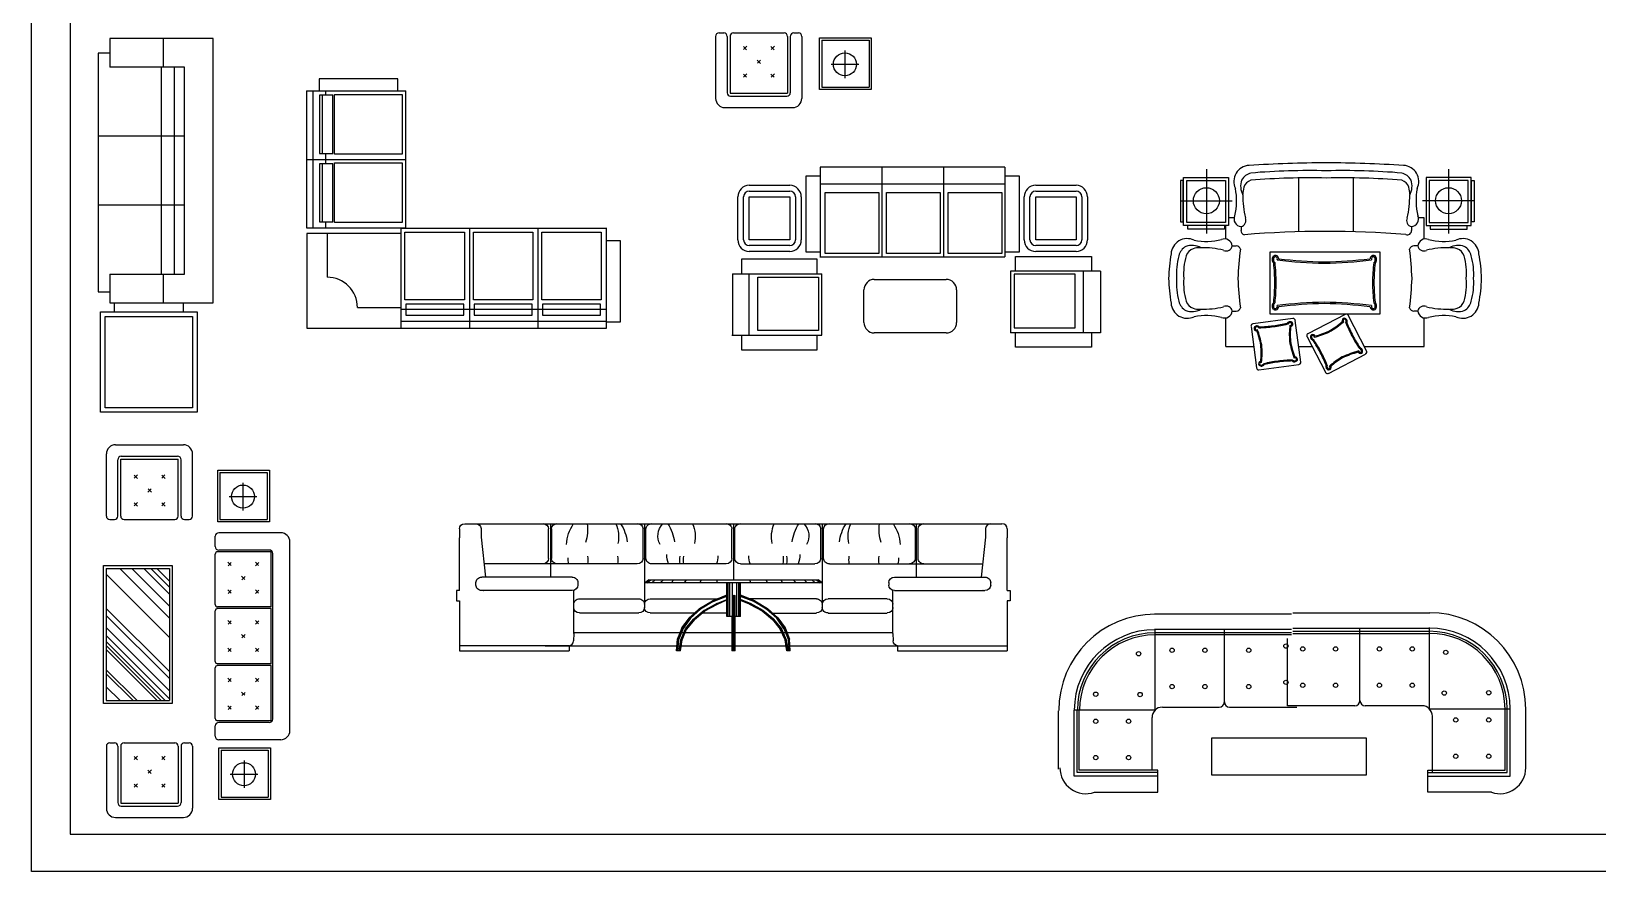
# Model space of a CAD drawing. Header units: inches. Extents: x 10.7 to 53.2, y 13 to 37.8.
# Drawn here: x 10.67 to 24.31, y 13.03 to 20.34 of the extents above; entities that cross this region are included whole.
import ezdxf

# ---------------------------------------------------------------- set-up
doc = ezdxf.new("R2010")
doc.units = ezdxf.units.IN
doc.header["$MEASUREMENT"] = 0
for name, color, linetype in [('02', 2, 'Continuous'), ('1', 1, 'Continuous'), ('kadrbm', 4, 'Continuous')]:
    doc.layers.add(name, color=color, linetype=linetype)

# ---------------------------------------------------------------- blocks, each defined once
blk = doc.blocks.new('kadrbm')
at = {"layer": 'kadrbm', "color": 4}
blk.add_lwpolyline([(0, 0), (0, 24.797), (21, 24.797), (21, 0), (0, 0)], close=True, dxfattribs=at)
blk.add_lwpolyline([(20.663, 0.326), (20.663, 24.46), (0.337, 24.46), (0.337, 0.326), (20.663, 0.326)], dxfattribs=at)

msp = doc.modelspace()

# ---------------------------------------------------------------- linework, layer by layer
at = {"layer": '02'}
for p, q in [((16.659, 20.325), (16.699, 20.325)), ((16.784, 20.325), (17.224, 20.325)), ((17.309, 20.325), (17.349, 20.325)), ((12.256, 20.277), (11.356, 20.277)), ((11.356, 20.277), (11.356, 20.027)), ((11.824, 20.027), (11.824, 20.277)), ((12.256, 17.977), (12.256, 20.277)), ((16.629, 20.295), (16.629, 19.755)), ((16.729, 20.295), (16.729, 19.805)), ((16.754, 20.295), (16.754, 19.8)), ((16.87, 20.207), (16.898, 20.179)), ((16.872, 20.181), (16.9, 20.209)), ((17.11, 20.207), (17.138, 20.179)), ((17.112, 20.181), (17.14, 20.209)), ((17.254, 20.295), (17.254, 19.8)), ((17.279, 20.295), (17.279, 19.805)), ((17.379, 20.295), (17.379, 19.755)), ((17.554, 20.262), (17.554, 19.852)), ((17.554, 20.262), (17.964, 20.262)), ((17.964, 20.262), (17.964, 19.852)), ((11.256, 20.15), (11.256, 18.071)), ((11.356, 20.15), (11.256, 20.15)), ((16.99, 20.087), (17.018, 20.059)), ((16.992, 20.061), (17.02, 20.089)), ((17.634, 20.052), (17.874, 20.052)), ((17.754, 20.172), (17.754, 19.932)), ((12.006, 20.027), (11.356, 20.027)), ((11.806, 18.227), (11.806, 20.027)), ((11.919, 18.227), (11.919, 20.027)), ((12.006, 18.227), (12.006, 20.027)), ((13.178, 19.924), (13.178, 19.82)), ((13.863, 19.924), (13.178, 19.924)), ((13.863, 19.82), (13.863, 19.924)), ((16.87, 19.967), (16.898, 19.939)), ((16.872, 19.941), (16.9, 19.969)), ((17.11, 19.967), (17.138, 19.939)), ((17.112, 19.941), (17.14, 19.969)), ((13.068, 19.82), (13.933, 19.82)), ((13.068, 19.82), (13.068, 18.63)), ((13.126, 18.63), (13.126, 19.82)), ((13.181, 19.782), (13.181, 19.276)), ((13.298, 19.782), (13.181, 19.782)), ((13.208, 19.276), (13.208, 19.781)), ((13.232, 19.82), (13.232, 19.782)), ((13.298, 19.276), (13.298, 19.782)), ((13.313, 19.789), (13.901, 19.789)), ((13.313, 19.271), (13.313, 19.789)), ((13.901, 19.789), (13.901, 19.271)), ((13.933, 18.63), (13.933, 19.82)), ((16.754, 19.8), (17.254, 19.8)), ((16.759, 19.775), (17.249, 19.775)), ((17.554, 19.852), (17.964, 19.852)), ((16.709, 19.675), (17.299, 19.675)), ((12.006, 19.427), (11.256, 19.427)), ((13.068, 19.225), (13.933, 19.225)), ((13.181, 19.276), (13.298, 19.276)), ((13.232, 19.276), (13.232, 19.187)), ((13.901, 19.271), (13.313, 19.271)), ((13.181, 19.187), (13.181, 18.681)), ((13.298, 19.187), (13.181, 19.187)), ((13.208, 18.681), (13.208, 19.186)), ((13.298, 18.681), (13.298, 19.187)), ((13.313, 19.194), (13.901, 19.194)), ((13.313, 18.676), (13.313, 19.194)), ((13.901, 19.194), (13.901, 18.676)), ((17.54, 19.157), (17.54, 18.372)), ((19.147, 19.157), (17.54, 19.157)), ((18.076, 19.157), (18.076, 18.372)), ((18.612, 19.157), (18.612, 18.372)), ((19.147, 19.157), (19.147, 18.378)), ((20.9, 19.139), (20.9, 18.581)), ((23.007, 19.139), (23.007, 18.581)), ((16.922, 18.999), (17.274, 18.999)), ((17.413, 19.078), (17.413, 18.419)), ((17.54, 19.078), (17.413, 19.078)), ((17.54, 19.011), (19.147, 19.011)), ((19.274, 19.078), (19.147, 19.078)), ((19.274, 18.419), (19.274, 19.078)), ((19.415, 18.999), (19.766, 18.999)), ((20.675, 19.04), (20.675, 18.68)), ((20.697, 19.04), (20.675, 19.04)), ((20.697, 18.68), (20.697, 19.04)), ((20.702, 19.067), (21.093, 19.067)), ((20.702, 18.649), (20.702, 19.067)), ((20.729, 19.04), (21.066, 19.04)), ((20.729, 18.676), (20.729, 19.04)), ((21.066, 19.04), (21.066, 18.676)), ((21.093, 19.067), (21.093, 18.649)), ((21.702, 19.063), (21.702, 18.595)), ((22.178, 19.063), (22.178, 18.595)), ((12.006, 18.827), (11.256, 18.827)), ((16.822, 18.524), (16.822, 18.899)), ((16.872, 18.524), (16.872, 18.899)), ((16.922, 18.949), (17.274, 18.949)), ((16.922, 18.899), (17.274, 18.899)), ((16.922, 18.524), (16.922, 18.899)), ((17.274, 18.899), (17.274, 18.524)), ((17.324, 18.899), (17.324, 18.524)), ((17.374, 18.899), (17.374, 18.524)), ((17.581, 18.407), (17.581, 18.936)), ((17.581, 18.936), (18.048, 18.936)), ((18.048, 18.936), (18.048, 18.407)), ((18.117, 18.407), (18.117, 18.936)), ((18.117, 18.936), (18.584, 18.936)), ((18.584, 18.936), (18.584, 18.407)), ((18.653, 18.407), (18.653, 18.936)), ((18.653, 18.936), (19.119, 18.936)), ((19.119, 18.936), (19.119, 18.407)), ((19.315, 18.524), (19.315, 18.899)), ((19.365, 18.524), (19.365, 18.899)), ((19.415, 18.949), (19.766, 18.949)), ((19.415, 18.899), (19.766, 18.899)), ((19.415, 18.524), (19.415, 18.899)), ((19.766, 18.899), (19.766, 18.524)), ((19.816, 18.899), (19.816, 18.524)), ((19.866, 18.899), (19.866, 18.524)), ((20.679, 18.865), (21.125, 18.865)), ((23.227, 18.865), (22.782, 18.865)), ((13.181, 18.681), (13.298, 18.681)), ((13.232, 18.681), (13.232, 18.63)), ((20.675, 18.68), (20.697, 18.68)), ((21.142, 18.716), (21.093, 18.716)), ((22.796, 18.716), (22.746, 18.716)), ((22.796, 18.531), (22.796, 18.716)), ((13.068, 18.63), (13.933, 18.63)), ((13.072, 18.58), (13.072, 17.757)), ((13.893, 18.58), (13.072, 18.58)), ((13.248, 18.58), (13.248, 18.199)), ((13.901, 18.676), (13.313, 18.676)), ((13.893, 17.757), (13.893, 18.623)), ((15.679, 18.623), (13.893, 18.623)), ((13.924, 18.002), (13.924, 18.59)), ((13.924, 18.59), (14.443, 18.59)), ((14.443, 18.59), (14.443, 18.002)), ((14.489, 17.757), (14.489, 18.629)), ((14.52, 18.002), (14.52, 18.59)), ((14.52, 18.59), (15.038, 18.59)), ((15.038, 18.59), (15.038, 18.002)), ((15.084, 17.757), (15.084, 18.629)), ((15.115, 18.59), (15.633, 18.59)), ((15.115, 18.002), (15.115, 18.59)), ((15.633, 18.59), (15.633, 18.002)), ((15.679, 17.757), (15.679, 18.629)), ((21.093, 18.649), (20.702, 18.649)), ((21.066, 18.676), (20.729, 18.676)), ((20.738, 18.617), (20.738, 18.649)), ((21.057, 18.617), (20.738, 18.617)), ((21.057, 18.649), (21.057, 18.617)), ((21.07, 18.531), (21.07, 18.649)), ((21.202, 18.64), (21.202, 18.606)), ((22.686, 18.64), (22.686, 18.606)), ((15.802, 18.516), (15.679, 18.516)), ((15.802, 17.81), (15.802, 18.516)), ((17.274, 18.524), (16.922, 18.524)), ((17.274, 18.474), (16.922, 18.474)), ((17.274, 18.424), (16.922, 18.424)), ((17.413, 18.419), (17.54, 18.419)), ((18.048, 18.407), (17.581, 18.407)), ((18.584, 18.407), (18.117, 18.407)), ((19.119, 18.407), (18.653, 18.407)), ((19.147, 18.419), (19.274, 18.419)), ((19.766, 18.524), (19.415, 18.524)), ((19.766, 18.474), (19.415, 18.474)), ((19.766, 18.424), (19.415, 18.424)), ((21.125, 18.472), (21.16, 18.472)), ((22.414, 18.416), (21.452, 18.416)), ((21.452, 18.416), (21.452, 17.88)), ((22.414, 17.88), (22.414, 18.416)), ((22.741, 18.472), (22.706, 18.472)), ((16.854, 18.356), (16.854, 18.229)), ((17.513, 18.356), (16.854, 18.356)), ((17.513, 18.229), (17.513, 18.356)), ((17.54, 18.378), (19.147, 18.378)), ((19.24, 18.38), (19.899, 18.38)), ((19.24, 18.253), (19.24, 18.38)), ((19.899, 18.38), (19.899, 18.253)), ((11.356, 18.227), (12.006, 18.227)), ((11.356, 18.227), (11.356, 17.977)), ((11.824, 17.977), (11.824, 18.227)), ((16.775, 18.229), (17.553, 18.229)), ((16.775, 18.229), (16.775, 17.694)), ((16.921, 17.694), (16.921, 18.229)), ((16.995, 17.735), (16.995, 18.201)), ((16.995, 18.201), (17.525, 18.201)), ((17.525, 18.201), (17.525, 17.735)), ((17.553, 17.694), (17.553, 18.229)), ((18.01, 18.18), (18.636, 18.18)), ((19.978, 18.253), (19.194, 18.253)), ((19.199, 17.717), (19.199, 18.253)), ((19.758, 18.225), (19.228, 18.225)), ((19.228, 18.225), (19.228, 17.759)), ((19.758, 17.759), (19.758, 18.225)), ((19.832, 17.717), (19.832, 18.253)), ((19.978, 18.253), (19.978, 17.717)), ((11.256, 18.071), (11.356, 18.071)), ((14.443, 18.002), (13.924, 18.002)), ((15.038, 18.002), (14.52, 18.002)), ((15.633, 18.002), (15.115, 18.002)), ((17.92, 17.805), (17.92, 18.09)), ((18.726, 18.09), (18.726, 17.805)), ((11.275, 17.897), (12.116, 17.897)), ((11.275, 17.024), (11.275, 17.897)), ((11.356, 17.977), (12.256, 17.977)), ((11.396, 17.897), (11.396, 17.977)), ((11.996, 17.897), (11.996, 17.977)), ((12.116, 17.897), (12.116, 17.024)), ((13.512, 17.936), (13.893, 17.936)), ((15.679, 17.92), (13.893, 17.92)), ((13.932, 17.964), (13.932, 17.87)), ((14.437, 17.964), (13.932, 17.964)), ((13.932, 17.87), (14.437, 17.87)), ((14.437, 17.87), (14.437, 17.964)), ((14.527, 17.964), (14.527, 17.87)), ((15.033, 17.964), (14.527, 17.964)), ((14.527, 17.87), (15.033, 17.87)), ((15.033, 17.87), (15.033, 17.964)), ((15.122, 17.964), (15.122, 17.87)), ((15.628, 17.964), (15.122, 17.964)), ((15.122, 17.87), (15.628, 17.87)), ((15.628, 17.87), (15.628, 17.964)), ((21.125, 17.905), (21.16, 17.905)), ((21.452, 17.88), (22.414, 17.88)), ((22.107, 17.876), (21.784, 17.708)), ((22.295, 17.558), (22.133, 17.868)), ((22.741, 17.905), (22.706, 17.905)), ((11.315, 17.857), (12.076, 17.857)), ((11.315, 17.064), (11.315, 17.857)), ((12.076, 17.857), (12.076, 17.064)), ((13.072, 17.757), (15.679, 17.757)), ((15.679, 17.815), (13.893, 17.815)), ((15.679, 17.81), (15.802, 17.81)), ((17.525, 17.735), (16.995, 17.735)), ((19.228, 17.759), (19.758, 17.759)), ((21.07, 17.596), (21.07, 17.845)), ((21.289, 17.772), (21.336, 17.411)), ((21.652, 17.839), (21.306, 17.794)), ((21.721, 17.461), (21.674, 17.822)), ((22.796, 17.596), (22.796, 17.845)), ((16.769, 17.694), (17.553, 17.694)), ((16.854, 17.694), (16.854, 17.567)), ((17.513, 17.567), (17.513, 17.694)), ((18.636, 17.715), (18.01, 17.715)), ((19.978, 17.717), (19.194, 17.717)), ((19.24, 17.59), (19.24, 17.717)), ((19.899, 17.59), (19.24, 17.59)), ((19.899, 17.717), (19.899, 17.59)), ((21.07, 17.596), (21.312, 17.596)), ((21.704, 17.596), (21.82, 17.596)), ((21.776, 17.682), (21.937, 17.372)), ((22.275, 17.596), (22.796, 17.596)), ((16.854, 17.567), (17.513, 17.567)), ((21.964, 17.363), (22.286, 17.531)), ((21.358, 17.394), (21.704, 17.439)), ((12.076, 17.064), (11.315, 17.064)), ((12.116, 17.024), (11.275, 17.024)), ((11.326, 16.122), (11.326, 16.662)), ((11.406, 16.742), (11.996, 16.742)), ((11.456, 16.642), (11.946, 16.642)), ((12.076, 16.122), (12.076, 16.662)), ((11.426, 16.122), (11.426, 16.612)), ((11.451, 16.122), (11.451, 16.617)), ((11.451, 16.617), (11.951, 16.617)), ((11.951, 16.122), (11.951, 16.617)), ((11.976, 16.122), (11.976, 16.612)), ((12.315, 16.501), (12.315, 16.091)), ((12.315, 16.501), (12.725, 16.501)), ((12.725, 16.501), (12.725, 16.091)), ((11.567, 16.45), (11.596, 16.479)), ((11.569, 16.477), (11.597, 16.448)), ((11.808, 16.45), (11.836, 16.479)), ((11.809, 16.477), (11.838, 16.448)), ((12.515, 16.411), (12.515, 16.171)), ((11.567, 16.21), (11.596, 16.239)), ((11.569, 16.237), (11.597, 16.208)), ((11.687, 16.33), (11.716, 16.359)), ((11.689, 16.357), (11.718, 16.328)), ((11.808, 16.21), (11.836, 16.239)), ((11.809, 16.237), (11.838, 16.208)), ((12.395, 16.291), (12.635, 16.291)), ((11.356, 16.092), (11.396, 16.092)), ((11.481, 16.092), (11.921, 16.092)), ((12.006, 16.092), (12.046, 16.092)), ((12.315, 16.091), (12.725, 16.091)), ((12.844, 15.976), (12.304, 15.976)), ((14.399, 16.009, 0.023), (14.399, 15.932)), ((14.445, 16.055, 0.023), (19.121, 16.055, 0.023)), ((14.588, 16.014, 0.023), (14.588, 15.937)), ((15.175, 15.753, 0.023), (15.175, 16.009, 0.023)), ((15.191, 16.055, 0.023), (15.191, 15.591, 0.023)), ((15.2, 16.009, 0.023), (15.2, 15.753, 0.023)), ((15.997, 15.753, 0.023), (15.997, 16.009, 0.023)), ((16.01, 16.055, 0.023), (16.01, 15.378, 0.023)), ((16.022, 15.753, 0.023), (16.022, 16.009, 0.023)), ((16.77, 15.753, 0.023), (16.77, 16.009, 0.023)), ((16.783, 16.055, 0.023), (16.783, 15.566, 0.023)), ((16.796, 15.753, 0.023), (16.796, 16.009, 0.023)), ((17.544, 15.753, 0.023), (17.544, 16.009, 0.023)), ((17.556, 16.055, 0.023), (17.556, 15.378, 0.023)), ((17.569, 15.753, 0.023), (17.569, 16.009, 0.023)), ((18.365, 16.009, 0.023), (18.365, 15.753, 0.023)), ((18.375, 16.055, 0.023), (18.375, 15.591, 0.023)), ((18.391, 15.753, 0.023), (18.391, 16.009, 0.023)), ((18.978, 16.014, 0.023), (18.978, 15.937)), ((19.167, 16.009, 0.023), (19.167, 15.932)), ((12.274, 15.856), (12.274, 15.946)), ((12.744, 15.826), (12.304, 15.826)), ((12.924, 14.256), (12.924, 15.896)), ((14.399, 15.474), (14.399, 15.932)), ((14.588, 15.937), (14.625, 15.591)), ((18.978, 15.937), (18.941, 15.591)), ((19.167, 15.474), (19.167, 15.932)), ((12.274, 15.351), (12.274, 15.791)), ((12.759, 15.811), (12.294, 15.811)), ((12.411, 15.691), (12.383, 15.719)), ((12.385, 15.689), (12.413, 15.717)), ((12.651, 15.691), (12.623, 15.719)), ((12.625, 15.689), (12.653, 15.717)), ((12.759, 15.331), (12.759, 15.811)), ((12.774, 14.356), (12.774, 15.796)), ((15.947, 15.706, 0.023), (14.613, 15.706, 0.023)), ((16.72, 15.706, 0.023), (16.073, 15.706, 0.023)), ((16.846, 15.706, 0.023), (17.493, 15.706, 0.023)), ((17.619, 15.706, 0.023), (18.953, 15.706, 0.023)), ((11.325, 15.666), (11.875, 15.666)), ((11.325, 15.666), (11.325, 14.516)), ((11.875, 15.066), (11.325, 15.616)), ((11.875, 15.232), (11.442, 15.666)), ((11.875, 15.337), (11.547, 15.666)), ((11.875, 15.442), (11.652, 15.666)), ((11.875, 15.504), (11.713, 15.666)), ((11.875, 15.556), (11.766, 15.666)), ((11.875, 15.666), (11.875, 14.516)), ((12.531, 15.57), (12.503, 15.599)), ((12.505, 15.568), (12.533, 15.597)), ((14.543, 15.521, 0.023), (14.543, 15.544, 0.023)), ((15.38, 15.591, 0.023), (14.593, 15.591, 0.023)), ((15.43, 15.544, 0.023), (15.43, 15.521, 0.023)), ((16.047, 15.566), (16.016, 15.542)), ((17.555, 15.542), (16.016, 15.542)), ((16.03, 15.542), (16.064, 15.566)), ((16.047, 15.566), (17.521, 15.566)), ((16.103, 15.566), (16.075, 15.542)), ((16.174, 15.566), (16.146, 15.542)), ((16.241, 15.542), (16.264, 15.566)), ((16.357, 15.542), (16.376, 15.566)), ((16.503, 15.566), (16.492, 15.542)), ((16.641, 15.566), (16.635, 15.542)), ((16.725, 15.247), (16.725, 15.542)), ((16.728, 15.542), (16.728, 15.247)), ((16.734, 15.542), (16.734, 15.247)), ((16.75, 15.542), (16.75, 15.247)), ((16.773, 15.542), (16.776, 14.949)), ((16.81, 15.542), (16.81, 15.247)), ((16.829, 15.542), (16.829, 15.247)), ((16.838, 15.542), (16.838, 15.247)), ((16.843, 15.542), (16.843, 15.247)), ((16.936, 15.542), (16.928, 15.566)), ((17.066, 15.566), (17.08, 15.542)), ((17.195, 15.566), (17.212, 15.542)), ((17.33, 15.542), (17.305, 15.566)), ((17.426, 15.542), (17.398, 15.566)), ((17.465, 15.566), (17.496, 15.542)), ((17.507, 15.566), (17.538, 15.542)), ((17.555, 15.542), (17.521, 15.566)), ((18.135, 15.544, 0.023), (18.135, 15.521, 0.023)), ((18.186, 15.591, 0.023), (18.973, 15.591, 0.023)), ((19.023, 15.521, 0.023), (19.023, 15.544, 0.023)), ((12.411, 15.45), (12.383, 15.479)), ((12.385, 15.448), (12.413, 15.477)), ((12.651, 15.45), (12.623, 15.479)), ((12.625, 15.448), (12.653, 15.477)), ((14.399, 15.474), (14.374, 15.474)), ((14.374, 15.474), (14.374, 15.385)), ((15.38, 15.474, 0.023), (14.593, 15.474, 0.023)), ((15.284, 15.474), (14.611, 15.474)), ((14.638, 15.474), (14.638, 15.474)), ((15.394, 15.1, -0.147), (15.394, 15.474, 0.023)), ((16.601, 15.383), (16.722, 15.433)), ((16.601, 15.381), (16.722, 15.431)), ((16.722, 15.431), (16.601, 15.383)), ((16.604, 15.381), (16.722, 15.43)), ((16.725, 15.427), (16.604, 15.38)), ((16.607, 15.38), (16.725, 15.425)), ((16.607, 15.378), (16.725, 15.425)), ((16.722, 15.43), (16.722, 15.433)), ((16.722, 15.43), (16.725, 15.43)), ((16.779, 15.43), (16.776, 15.427)), ((16.779, 15.43), (16.781, 15.431)), ((16.781, 15.431), (16.79, 15.433)), ((16.781, 14.949), (16.781, 15.431)), ((16.787, 14.949), (16.787, 15.433)), ((16.793, 15.431), (16.79, 15.433)), ((16.793, 15.431), (16.795, 15.431)), ((16.795, 15.43), (16.795, 15.431)), ((16.798, 15.427), (16.795, 15.43)), ((16.798, 14.949), (16.798, 15.427)), ((16.97, 15.383), (16.846, 15.433)), ((16.967, 15.383), (16.846, 15.431)), ((16.967, 15.381), (16.846, 15.43)), ((16.846, 15.427), (16.909, 15.402)), ((16.846, 15.425), (16.964, 15.38)), ((16.961, 15.378), (16.846, 15.423)), ((18.172, 15.1, -0.147), (18.172, 15.474, 0.023)), ((18.186, 15.474, 0.023), (18.973, 15.474, 0.023)), ((18.282, 15.474), (18.955, 15.474)), ((18.928, 15.474), (18.928, 15.474)), ((19.167, 15.474), (19.192, 15.474)), ((19.192, 15.474), (19.192, 15.385)), ((11.875, 14.768), (11.325, 15.318)), ((12.274, 14.856), (12.274, 15.296)), ((12.759, 15.331), (12.294, 15.331)), ((12.759, 15.316), (12.294, 15.316)), ((12.759, 14.836), (12.759, 15.316)), ((14.374, 15.385), (14.399, 15.385)), ((14.399, 15.385), (14.399, 14.949)), ((15.444, 15.401, 0.023), (15.959, 15.401, 0.023)), ((15.959, 15.278, 0.023), (15.444, 15.278, 0.023)), ((16.009, 15.355, 0.023), (16.009, 15.325, 0.023)), ((16.06, 15.401, 0.023), (16.657, 15.401, 0.023)), ((16.447, 15.278, 0.023), (16.06, 15.278, 0.023)), ((16.402, 15.237), (16.492, 15.317)), ((16.402, 15.237), (16.489, 15.317)), ((16.494, 15.315), (16.402, 15.236)), ((16.497, 15.312), (16.407, 15.233)), ((16.494, 15.312), (16.407, 15.236)), ((16.497, 15.311), (16.41, 15.233)), ((16.435, 15.226), (16.528, 15.301)), ((16.531, 15.3), (16.438, 15.226)), ((16.528, 15.3), (16.438, 15.226)), ((16.534, 15.298), (16.441, 15.223)), ((16.531, 15.298), (16.441, 15.223)), ((16.534, 15.298), (16.444, 15.223)), ((16.444, 15.222), (16.534, 15.297)), ((16.489, 15.317), (16.601, 15.383)), ((16.492, 15.317), (16.601, 15.383)), ((16.601, 15.381), (16.492, 15.315)), ((16.492, 15.317), (16.492, 15.315)), ((16.492, 15.315), (16.494, 15.315)), ((16.604, 15.381), (16.494, 15.315)), ((16.604, 15.38), (16.494, 15.312)), ((16.494, 15.315), (16.494, 15.312)), ((16.494, 15.312), (16.497, 15.312)), ((16.607, 15.378), (16.497, 15.311)), ((16.733, 15.278, 0.023), (16.51, 15.278, 0.023)), ((16.528, 15.301), (16.638, 15.362)), ((16.641, 15.362), (16.528, 15.3)), ((16.528, 15.3), (16.531, 15.3)), ((16.641, 15.361), (16.531, 15.298)), ((16.531, 15.3), (16.531, 15.298)), ((16.531, 15.298), (16.534, 15.298)), ((16.534, 15.298), (16.644, 15.359)), ((16.534, 15.297), (16.644, 15.356)), ((16.534, 15.298), (16.534, 15.297)), ((16.601, 15.383), (16.601, 15.381)), ((16.601, 15.381), (16.604, 15.381)), ((16.607, 15.38), (16.607, 15.378)), ((16.638, 15.362), (16.725, 15.397)), ((16.638, 15.362), (16.641, 15.362)), ((16.641, 15.362), (16.725, 15.395)), ((16.641, 15.361), (16.725, 15.392)), ((16.641, 15.361), (16.722, 15.391)), ((16.641, 15.361), (16.641, 15.362)), ((16.644, 15.359), (16.641, 15.361)), ((16.644, 15.359), (16.722, 15.391)), ((16.644, 15.356), (16.722, 15.389)), ((16.644, 15.359), (16.722, 15.389)), ((16.644, 15.359), (16.644, 15.356)), ((16.722, 15.391), (16.725, 15.392)), ((16.722, 15.387), (16.722, 15.391)), ((16.781, 15.383), (16.776, 15.38)), ((16.776, 15.312), (16.779, 15.315)), ((16.779, 15.315), (16.781, 15.317)), ((16.793, 15.383), (16.781, 15.383)), ((16.793, 15.317), (16.781, 15.317)), ((16.798, 15.38), (16.793, 15.383)), ((16.793, 15.317), (16.795, 15.315)), ((16.795, 15.315), (16.798, 15.312)), ((16.931, 15.362), (16.846, 15.397)), ((16.846, 15.395), (16.931, 15.362)), ((16.846, 15.392), (16.928, 15.361)), ((16.846, 15.391), (16.928, 15.361)), ((16.846, 15.389), (16.928, 15.359)), ((16.846, 15.389), (16.925, 15.359)), ((16.925, 15.356), (16.846, 15.387)), ((17.506, 15.401, 0.023), (16.909, 15.401, 0.023)), ((16.925, 15.359), (17.035, 15.298)), ((16.925, 15.359), (16.928, 15.359)), ((16.925, 15.356), (16.925, 15.359)), ((16.925, 15.356), (17.035, 15.297)), ((16.928, 15.361), (16.931, 15.362)), ((16.928, 15.361), (17.037, 15.298)), ((16.928, 15.359), (16.928, 15.361)), ((17.037, 15.298), (16.928, 15.359)), ((17.043, 15.301), (16.931, 15.362)), ((16.931, 15.362), (17.04, 15.3)), ((16.961, 15.378), (16.967, 15.381)), ((17.071, 15.311), (16.961, 15.378)), ((16.964, 15.38), (17.074, 15.312)), ((16.967, 15.383), (17.08, 15.317)), ((16.967, 15.381), (16.967, 15.383)), ((16.97, 15.383), (16.967, 15.383)), ((16.967, 15.381), (17.077, 15.315)), ((16.97, 15.383), (17.08, 15.317)), ((17.035, 15.298), (17.037, 15.298)), ((17.035, 15.297), (17.035, 15.298)), ((17.035, 15.297), (17.125, 15.222)), ((17.043, 15.301), (17.037, 15.298)), ((17.037, 15.298), (17.13, 15.223)), ((17.037, 15.298), (17.127, 15.223)), ((17.133, 15.226), (17.04, 15.3)), ((17.04, 15.3), (17.13, 15.226)), ((17.043, 15.301), (17.133, 15.226)), ((17.071, 15.311), (17.074, 15.312)), ((17.161, 15.233), (17.071, 15.311)), ((17.074, 15.312), (17.077, 15.315)), ((17.164, 15.236), (17.074, 15.312)), ((17.074, 15.312), (17.161, 15.233)), ((17.077, 15.315), (17.08, 15.317)), ((17.077, 15.315), (17.167, 15.236)), ((17.077, 15.315), (17.164, 15.236)), ((17.08, 15.317), (17.167, 15.237)), ((17.08, 15.317), (17.17, 15.237)), ((17.123, 15.278, 0.023), (17.506, 15.278, 0.023)), ((17.557, 15.355, 0.023), (17.557, 15.325, 0.023)), ((18.122, 15.401, 0.023), (17.607, 15.401, 0.023)), ((17.607, 15.278, 0.023), (18.122, 15.278, 0.023)), ((19.167, 15.385), (19.167, 14.949)), ((19.192, 15.385), (19.167, 15.385)), ((11.875, 14.707), (11.325, 15.257)), ((11.875, 14.602), (11.325, 15.152)), ((12.411, 15.184), (12.383, 15.213)), ((12.385, 15.182), (12.413, 15.211)), ((12.651, 15.184), (12.623, 15.213)), ((12.625, 15.182), (12.653, 15.211)), ((16.334, 15.148), (16.298, 15.051)), ((16.298, 15.051), (16.337, 15.148)), ((16.34, 15.146), (16.3, 15.05)), ((16.337, 15.146), (16.3, 15.051)), ((16.343, 15.146), (16.303, 15.05)), ((16.34, 15.146), (16.303, 15.05)), ((16.343, 15.146), (16.306, 15.05)), ((16.345, 15.143), (16.309, 15.05)), ((16.326, 15.046), (16.368, 15.14)), ((16.328, 15.046), (16.371, 15.14)), ((16.373, 15.14), (16.331, 15.046)), ((16.334, 15.148), (16.402, 15.237)), ((16.373, 15.139), (16.334, 15.046)), ((16.334, 15.046), (16.376, 15.139)), ((16.402, 15.237), (16.337, 15.146)), ((16.337, 15.148), (16.402, 15.237)), ((16.337, 15.148), (16.337, 15.146)), ((16.343, 15.146), (16.337, 15.146)), ((16.337, 15.046), (16.376, 15.139)), ((16.404, 15.236), (16.34, 15.146)), ((16.402, 15.236), (16.34, 15.146)), ((16.407, 15.236), (16.343, 15.146)), ((16.407, 15.233), (16.343, 15.146)), ((16.343, 15.146), (16.345, 15.143)), ((16.41, 15.233), (16.345, 15.143)), ((16.368, 15.14), (16.435, 15.226)), ((16.373, 15.14), (16.368, 15.14)), ((16.371, 15.14), (16.438, 15.226)), ((16.441, 15.223), (16.373, 15.139)), ((16.441, 15.223), (16.373, 15.14)), ((16.373, 15.14), (16.373, 15.139)), ((16.373, 15.139), (16.376, 15.139)), ((16.444, 15.223), (16.376, 15.139)), ((16.376, 15.139), (16.444, 15.222)), ((16.402, 15.237), (16.402, 15.236)), ((16.407, 15.236), (16.402, 15.236)), ((16.407, 15.236), (16.407, 15.233)), ((16.407, 15.233), (16.41, 15.233)), ((16.435, 15.226), (16.438, 15.226)), ((16.438, 15.226), (16.441, 15.223)), ((16.441, 15.223), (16.444, 15.223)), ((16.444, 15.223), (16.444, 15.222)), ((16.776, 15.247), (16.725, 15.247)), ((16.77, 15.247), (16.77, 14.949)), ((16.77, 15.226), (16.773, 15.226)), ((16.773, 15.14), (16.77, 15.14)), ((16.773, 15.223), (16.776, 15.223)), ((16.773, 15.14), (16.776, 15.139)), ((16.798, 15.236), (16.776, 15.236)), ((16.781, 15.146), (16.776, 15.146)), ((16.779, 15.236), (16.781, 15.237)), ((16.781, 15.146), (16.784, 15.148)), ((16.798, 15.146), (16.784, 15.148)), ((16.793, 15.237), (16.795, 15.236)), ((16.846, 15.247), (16.798, 15.247)), ((17.125, 15.222), (17.127, 15.223)), ((17.125, 15.222), (17.192, 15.139)), ((17.127, 15.223), (17.13, 15.223)), ((17.127, 15.223), (17.195, 15.139)), ((17.13, 15.226), (17.133, 15.226)), ((17.13, 15.223), (17.13, 15.226)), ((17.13, 15.226), (17.198, 15.14)), ((17.198, 15.14), (17.13, 15.223)), ((17.133, 15.226), (17.203, 15.14)), ((17.133, 15.226), (17.201, 15.14)), ((17.161, 15.233), (17.164, 15.236)), ((17.161, 15.233), (17.226, 15.146)), ((17.223, 15.143), (17.161, 15.233)), ((17.164, 15.236), (17.229, 15.146)), ((17.167, 15.236), (17.167, 15.237)), ((17.17, 15.237), (17.167, 15.237)), ((17.167, 15.237), (17.232, 15.146)), ((17.232, 15.146), (17.167, 15.236)), ((17.17, 15.237), (17.234, 15.148)), ((17.192, 15.139), (17.195, 15.139)), ((17.234, 15.046), (17.192, 15.139)), ((17.195, 15.139), (17.198, 15.14)), ((17.237, 15.046), (17.195, 15.139)), ((17.195, 15.139), (17.234, 15.046)), ((17.203, 15.14), (17.198, 15.14)), ((17.198, 15.14), (17.24, 15.046)), ((17.198, 15.14), (17.237, 15.046)), ((17.203, 15.14), (17.243, 15.046)), ((17.223, 15.143), (17.226, 15.146)), ((17.223, 15.143), (17.26, 15.05)), ((17.232, 15.146), (17.226, 15.146)), ((17.268, 15.05), (17.229, 15.146)), ((17.229, 15.146), (17.265, 15.05)), ((17.232, 15.146), (17.234, 15.148)), ((17.232, 15.146), (17.268, 15.05)), ((17.271, 15.051), (17.232, 15.146)), ((17.234, 15.148), (17.271, 15.051)), ((11.875, 14.532), (11.325, 15.082)), ((11.839, 14.516), (11.325, 15.03)), ((12.531, 15.064), (12.503, 15.092)), ((12.505, 15.062), (12.533, 15.091)), ((15.394, 15.1, -0.147), (15.392, 15.035, -0.147)), ((18.173, 15.106, 0.023), (15.393, 15.106, 0.023)), ((16.289, 14.949), (16.298, 15.051)), ((16.295, 14.949), (16.303, 15.05)), ((16.309, 15.05), (16.298, 15.051)), ((16.298, 14.949), (16.306, 15.05)), ((16.3, 15.051), (16.3, 15.05)), ((16.3, 14.949), (16.309, 15.05)), ((16.312, 14.949), (16.326, 15.046)), ((16.314, 14.949), (16.328, 15.046)), ((16.331, 15.046), (16.317, 14.949)), ((16.334, 15.046), (16.32, 14.949)), ((16.337, 15.046), (16.326, 15.046)), ((16.776, 15.046), (16.77, 15.046)), ((16.798, 15.05), (16.776, 15.05)), ((16.779, 15.05), (16.781, 15.051)), ((16.793, 15.051), (16.795, 15.05)), ((17.248, 14.949), (17.234, 15.046)), ((17.243, 15.046), (17.234, 15.046)), ((17.251, 14.949), (17.237, 15.046)), ((17.24, 15.046), (17.254, 14.949)), ((17.243, 15.046), (17.26, 14.949)), ((17.243, 15.046), (17.257, 14.949)), ((17.26, 15.05), (17.268, 14.949)), ((17.268, 15.05), (17.26, 15.05)), ((17.262, 15.05), (17.271, 14.949)), ((17.265, 15.05), (17.274, 14.949)), ((17.271, 15.051), (17.268, 15.05)), ((17.277, 14.949), (17.268, 15.05)), ((17.279, 14.949), (17.271, 15.051)), ((18.172, 15.1, -0.147), (18.174, 15.035, -0.147)), ((11.804, 14.516), (11.325, 14.995)), ((11.769, 14.516), (11.325, 14.96)), ((12.411, 14.944), (12.383, 14.972)), ((12.385, 14.942), (12.413, 14.97)), ((12.651, 14.944), (12.623, 14.972)), ((12.625, 14.942), (12.653, 14.97)), ((15.355, 14.993, 0.018), (14.399, 14.993)), ((14.399, 14.949), (15.355, 14.949, -0.147)), ((15.146, 14.993, 0.023), (18.419, 14.993, 0.023)), ((15.355, 14.993, -0.147), (15.355, 14.949, -0.147)), ((16.323, 14.949), (16.289, 14.949)), ((16.798, 14.949), (16.77, 14.949)), ((17.279, 14.949), (17.248, 14.949)), ((18.211, 14.993, -0.147), (18.211, 14.949, -0.147)), ((18.211, 14.993, 0.018), (19.167, 14.993)), ((18.211, 14.949, -0.147), (19.167, 14.949)), ((11.594, 14.516), (11.325, 14.784)), ((11.559, 14.516), (11.325, 14.749)), ((12.274, 14.361), (12.274, 14.801)), ((12.759, 14.836), (12.294, 14.836)), ((12.759, 14.821), (12.294, 14.821)), ((12.759, 14.341), (12.759, 14.821)), ((11.445, 14.516), (11.325, 14.636)), ((12.411, 14.682), (12.383, 14.71)), ((12.385, 14.68), (12.413, 14.708)), ((12.531, 14.562), (12.503, 14.59)), ((12.505, 14.56), (12.533, 14.588)), ((12.651, 14.682), (12.623, 14.71)), ((12.625, 14.68), (12.653, 14.708)), ((11.325, 14.516), (11.875, 14.516)), ((12.411, 14.441), (12.383, 14.47)), ((12.385, 14.439), (12.413, 14.468)), ((12.651, 14.441), (12.623, 14.47)), ((12.625, 14.439), (12.653, 14.468)), ((12.759, 14.341), (12.294, 14.341)), ((12.744, 14.326), (12.304, 14.326)), ((12.274, 14.206), (12.274, 14.296)), ((11.326, 14.119), (11.326, 13.579)), ((11.356, 14.149), (11.396, 14.149)), ((11.426, 14.119), (11.426, 13.629)), ((11.451, 14.119), (11.451, 13.624)), ((11.481, 14.149), (11.921, 14.149)), ((11.951, 14.119), (11.951, 13.624)), ((11.976, 14.119), (11.976, 13.629)), ((12.006, 14.149), (12.046, 14.149)), ((12.076, 14.119), (12.076, 13.579)), ((12.844, 14.176), (12.304, 14.176)), ((12.324, 14.086), (12.324, 13.676)), ((12.324, 14.086), (12.734, 14.086)), ((12.734, 14.086), (12.734, 13.676)), ((11.567, 14.03), (11.596, 14.002)), ((11.569, 14.004), (11.597, 14.033)), ((11.687, 13.91), (11.716, 13.882)), ((11.689, 13.884), (11.718, 13.913)), ((11.808, 14.03), (11.836, 14.002)), ((11.809, 14.004), (11.838, 14.033)), ((12.524, 13.996), (12.524, 13.756)), ((11.567, 13.79), (11.596, 13.762)), ((11.569, 13.764), (11.597, 13.792)), ((11.808, 13.79), (11.836, 13.762)), ((11.809, 13.764), (11.838, 13.792)), ((12.404, 13.876), (12.644, 13.876)), ((12.324, 13.676), (12.734, 13.676)), ((11.406, 13.499), (11.996, 13.499)), ((11.451, 13.624), (11.951, 13.624)), ((11.456, 13.599), (11.946, 13.599))]:
    msp.add_line(p, q, dxfattribs=at)
for points in [[(17.534, 20.282), (17.984, 20.282), (17.984, 19.832), (17.534, 19.832)], [(23.205, 19.067), (22.813, 19.067), (22.813, 18.649), (23.205, 18.649)], [(23.178, 19.04), (22.84, 19.04), (22.84, 18.676), (23.178, 18.676)], [(23.209, 19.04), (23.232, 19.04), (23.232, 18.68), (23.209, 18.68)], [(12.295, 16.521), (12.745, 16.521), (12.745, 16.071), (12.295, 16.071)], [(11.3, 15.691), (11.9, 15.691), (11.9, 14.491), (11.3, 14.491)], [(12.304, 14.106), (12.754, 14.106), (12.754, 13.656), (12.304, 13.656)]]:
    msp.add_lwpolyline(points, close=True, dxfattribs=at)
msp.add_lwpolyline([(22.849, 18.649), (22.849, 18.617), (23.169, 18.617), (23.169, 18.649)], dxfattribs=at)
for centre, radius in [((17.754, 20.052), 0.1), ((20.9, 18.865), 0.113), ((23.007, 18.865), 0.113), ((12.515, 16.291), 0.1), ((12.524, 13.876), 0.1)]:
    msp.add_circle(centre, radius, dxfattribs=at)
for centre, radius, start, end in [((16.659, 20.295), 0.03, 90, 180), ((16.699, 20.295), 0.03, 0, 90), ((16.784, 20.295), 0.03, 90, 180), ((17.224, 20.295), 0.03, 0, 90), ((17.309, 20.295), 0.03, 90, 180), ((17.349, 20.295), 0.03, 0, 90), ((16.759, 19.805), 0.03, 180, 270), ((17.249, 19.805), 0.03, 270, 0), ((16.709, 19.755), 0.08, 180, 270), ((17.299, 19.755), 0.08, 270, 0), ((21.28, 19.032), 0.141, 93.3663, 205.4192), ((21.32, 18.979), 0.131, 104.3317, 149.8201), ((22.018, 6.772), 12.423, 90.3415, 93.4432), ((21.805, 12.802), 6.325, 88.7423, 94.6952), ((21.87, 6.772), 12.423, 86.5568, 89.6585), ((22.083, 12.802), 6.325, 85.3048, 91.2577), ((22.568, 18.979), 0.131, 30.1799, 75.6683), ((22.608, 19.032), 0.141, 334.5808, 86.6337), ((16.922, 18.899), 0.1, 90, 180), ((17.274, 18.899), 0.1, 0, 90), ((19.415, 18.899), 0.1, 90, 180), ((19.766, 18.899), 0.1, 0, 90), ((20.615, 18.866), 0.548, 346.0211, 11.1366), ((21.359, 18.993), 0.161, 161.2833, 209.112), ((21.379, 18.93), 0.161, 161.2833, 183.3042), ((21.318, 18.951), 0.0967, 108.4432, 161.5217), ((21.805, 12.739), 6.325, 88.7423, 94.6952), ((22.083, 12.739), 6.325, 85.3048, 91.2577), ((22.57, 18.951), 0.0967, 18.4783, 71.5568), ((22.509, 18.93), 0.161, 356.6958, 18.7167), ((22.529, 18.993), 0.161, 330.888, 18.7167), ((23.273, 18.866), 0.548, 168.8634, 193.9789), ((16.922, 18.899), 0.05, 90, 180), ((17.274, 18.899), 0.05, 0, 90), ((19.415, 18.899), 0.05, 90, 180), ((19.766, 18.899), 0.05, 0, 90), ((21.98, 18.897), 0.762, 178.6685, 193.7703), ((21.908, 18.897), 0.762, 346.2297, 1.3315), ((21.207, 18.706), 0.0664, 155.9859, 265.0475), ((21.191, 18.693), 0.0537, 281.3517, 25.011), ((22.696, 18.693), 0.0537, 154.989, 258.6483), ((22.68, 18.706), 0.0664, 274.9525, 24.0141), ((21.239, 18.606), 0.0377, 180, 256.5271), ((21.94, 9.934), 8.664, 85.3915, 94.6932), ((22.648, 18.606), 0.0377, 250.8958, 0), ((16.922, 18.524), 0.1, 180, 270), ((16.922, 18.524), 0.05, 180, 270), ((17.274, 18.524), 0.1, 270, 0), ((17.274, 18.524), 0.05, 270, 0), ((19.415, 18.524), 0.1, 180, 270), ((19.415, 18.524), 0.05, 180, 270), ((19.766, 18.524), 0.1, 270, 0), ((19.766, 18.524), 0.05, 270, 0), ((20.733, 18.394), 0.141, 64.5808, 176.6337), ((20.787, 18.354), 0.131, 120.1799, 165.6683), ((20.773, 18.315), 0.161, 60.888, 108.7167), ((20.815, 18.356), 0.0967, 108.4783, 161.5568), ((20.836, 18.295), 0.161, 86.6958, 108.7167), ((20.9, 19.059), 0.548, 258.8634, 283.9789), ((20.869, 17.694), 0.762, 76.2297, 91.3315), ((21.059, 18.466), 0.0664, 4.9525, 114.0141), ((21.073, 18.482), 0.0537, 244.989, 348.6483), ((21.16, 18.434), 0.0377, 13.4729, 90), ((25.517, 17.941), 4.35, 173.3753, 176.7385), ((22.706, 18.434), 0.0377, 90, 166.5271), ((18.348, 17.941), 4.35, 3.2615, 6.6247), ((22.807, 18.466), 0.0664, 65.9859, 175.0475), ((22.793, 18.482), 0.0537, 191.3517, 295.011), ((22.997, 17.694), 0.762, 88.6685, 103.7703), ((22.966, 19.059), 0.548, 256.0211, 281.1366), ((23.093, 18.315), 0.161, 71.2833, 119.112), ((23.03, 18.295), 0.161, 71.2833, 93.3042), ((23.132, 18.394), 0.141, 3.3663, 115.4192), ((23.051, 18.356), 0.0967, 18.4432, 71.5217), ((23.079, 18.354), 0.131, 14.3317, 59.8201), ((21.837, 18.165), 1.266, 169.1996, 178.9174), ((21.222, 18.23), 0.583, 164.5013, 184.1251), ((21.285, 18.23), 0.583, 164.5013, 184.1251), ((21.516, 18.353), 0.0438, 133.6436, 226.6497), ((21.516, 18.353), 0.0321, 136.6493, 233.7529), ((21.5, 18.359), 0.0296, 1.548, 118.029), ((20.066, 18.162), 1.429, 359.58, 6.4097), ((21.5, 18.359), 0.018, 328.8796, 113.148), ((20.066, 18.162), 1.441, 359.5834, 6.5951), ((22.021, 22.669), 4.349, 263.3186, 268.7568), ((22.021, 22.669), 4.337, 263.4899, 268.7534), ((21.832, 22.669), 4.337, 271.2466, 276.5101), ((21.832, 22.669), 4.349, 271.2432, 276.6814), ((22.354, 18.359), 0.0296, 61.971, 178.452), ((22.354, 18.359), 0.018, 66.852, 211.1204), ((23.788, 18.162), 1.441, 173.4049, 180.4166), ((22.338, 18.353), 0.0321, 306.2471, 43.3507), ((23.788, 18.162), 1.429, 173.5903, 180.42), ((22.338, 18.353), 0.0438, 313.3503, 46.3564), ((22.581, 18.23), 0.583, 355.8749, 15.4987), ((22.644, 18.23), 0.583, 355.8749, 15.4987), ((22.029, 18.165), 1.266, 1.0826, 10.8004), ((13.248, 17.936), 0.263, 0, 90), ((18.01, 18.09), 0.09, 90, 180), ((18.636, 18.09), 0.09, 0, 90), ((21.837, 18.212), 1.266, 181.0826, 190.8004), ((21.222, 18.147), 0.583, 175.8749, 195.4987), ((21.285, 18.147), 0.583, 175.8749, 195.4987), ((25.517, 18.436), 4.35, 183.2615, 186.6247), ((20.066, 18.141), 1.429, 353.5903, 0.42), ((20.066, 18.141), 1.441, 353.4049, 0.4166), ((23.788, 18.141), 1.441, 179.5834, 186.5951), ((23.788, 18.141), 1.429, 179.58, 186.4097), ((18.348, 18.436), 4.35, 353.3753, 356.7385), ((22.581, 18.147), 0.583, 344.5013, 4.1251), ((22.644, 18.147), 0.583, 344.5013, 4.1251), ((22.029, 18.212), 1.266, 349.1996, 358.9174), ((20.733, 17.983), 0.141, 183.3663, 295.4192), ((20.787, 18.023), 0.131, 194.3317, 239.8201), ((20.773, 18.062), 0.161, 251.2833, 299.112), ((20.815, 18.021), 0.0967, 198.4432, 251.5217), ((20.836, 18.082), 0.161, 251.2833, 273.3042), ((20.9, 17.318), 0.548, 76.0211, 101.1366), ((20.869, 18.683), 0.762, 268.6685, 283.7703), ((21.059, 17.911), 0.0664, 245.9859, 355.0475), ((21.073, 17.895), 0.0537, 11.3517, 115.011), ((21.16, 17.943), 0.0377, 270, 346.5271), ((21.516, 17.949), 0.0438, 133.3503, 226.3564), ((21.516, 17.949), 0.0321, 126.2471, 223.3507), ((21.5, 17.944), 0.0296, 241.971, 358.452), ((21.5, 17.944), 0.018, 246.852, 31.1204), ((22.021, 13.634), 4.349, 91.2432, 96.6814), ((22.021, 13.634), 4.337, 91.2466, 96.5101), ((21.832, 13.634), 4.349, 83.3186, 88.7568), ((21.832, 13.634), 4.337, 83.4899, 88.7534), ((22.116, 17.859), 0.0197, 27.4888, 117.4888), ((22.354, 17.944), 0.0296, 181.548, 298.029), ((22.354, 17.944), 0.018, 148.8796, 293.148), ((22.338, 17.949), 0.0321, 316.6493, 53.7529), ((22.338, 17.949), 0.0438, 313.6436, 46.6497), ((22.706, 17.943), 0.0377, 193.4729, 270), ((22.793, 17.895), 0.0537, 64.989, 168.6483), ((22.807, 17.911), 0.0664, 184.9525, 294.0141), ((22.997, 18.683), 0.762, 256.2297, 271.3315), ((22.966, 17.318), 0.548, 78.8634, 103.9789), ((23.093, 18.062), 0.161, 240.888, 288.7167), ((23.03, 18.082), 0.161, 266.6958, 288.7167), ((23.132, 17.983), 0.141, 244.5808, 356.6337), ((23.051, 18.021), 0.0967, 288.4783, 341.5568), ((23.079, 18.023), 0.131, 300.1799, 345.6683), ((18.01, 17.805), 0.09, 180, 270), ((18.636, 17.805), 0.09, 270, 0), ((21.308, 17.775), 0.0197, 97.4053, 187.4053), ((21.336, 17.755), 0.0213, 159.3763, 275.8573), ((21.341, 17.744), 0.0315, 50.7556, 143.7617), ((21.336, 17.755), 0.0129, 164.2572, 308.5257), ((21.341, 17.744), 0.0231, 43.6523, 140.7559), ((20.761, 17.5), 0.623, 10.2307, 22.0213), ((20.713, 17.492), 0.679, 10.1058, 21.7848), ((21.343, 18.797), 1.037, 270.8102, 277.8219), ((21.343, 18.797), 1.029, 270.9956, 277.8253), ((21.358, 18.799), 1.029, 276.9853, 283.8149), ((21.358, 18.799), 1.037, 276.9887, 284.0004), ((21.63, 17.781), 0.0315, 51.0489, 144.055), ((21.63, 17.781), 0.0231, 54.0546, 151.1582), ((22.301, 17.699), 0.679, 173.0257, 184.7048), ((21.632, 17.793), 0.0129, 246.2849, 30.5533), ((22.253, 17.694), 0.623, 172.7893, 184.5798), ((21.632, 17.793), 0.0213, 278.9532, 35.4342), ((21.655, 17.82), 0.0197, 7.4053, 97.4053), ((21.706, 18.296), 0.623, 282.8728, 294.6634), ((21.573, 18.411), 0.786, 299.9964, 310.4926), ((21.549, 18.454), 0.843, 299.9058, 310.3881), ((22.102, 17.822), 0.0213, 89.4599, 205.9409), ((22.102, 17.822), 0.0129, 94.3408, 238.6092), ((22.094, 17.813), 0.0231, 333.7359, 70.8395), ((22.094, 17.813), 0.0315, 340.8391, 73.8452), ((23.084, 18.173), 1.037, 200.8937, 207.9054), ((23.084, 18.173), 1.029, 201.0792, 207.9088), ((20.591, 17.543), 0.786, 354.4015, 4.8977), ((20.542, 17.538), 0.843, 354.506, 4.9883), ((22.455, 17.787), 0.843, 189.8222, 200.3045), ((22.406, 17.779), 0.786, 189.9129, 200.4091), ((21.793, 17.691), 0.0197, 117.4888, 207.4888), ((21.838, 17.681), 0.0315, 161.1324, 254.1385), ((21.826, 17.679), 0.0213, 29.0368, 145.5178), ((21.838, 17.681), 0.0231, 164.1382, 261.2418), ((21.826, 17.679), 0.0129, 356.3684, 140.6369), ((20.975, 17.076), 1.029, 27.0689, 33.8985), ((20.975, 17.076), 1.037, 27.0723, 34.0839), ((21.685, 18.339), 0.679, 283.1093, 294.7884), ((23.091, 18.16), 1.037, 207.0723, 214.0839), ((23.091, 18.16), 1.029, 207.0689, 213.8985), ((21.376, 17.446), 0.0213, 98.9532, 215.4342), ((21.376, 17.446), 0.0129, 66.2849, 210.5533), ((21.65, 16.44), 1.037, 96.9887, 104.0004), ((21.65, 16.44), 1.029, 96.9853, 103.8149), ((21.665, 16.442), 1.037, 90.8102, 97.8219), ((21.665, 16.442), 1.029, 90.9956, 97.8253), ((21.667, 17.495), 0.0315, 230.7556, 323.7617), ((21.667, 17.495), 0.0231, 223.6523, 320.7559), ((21.672, 17.484), 0.0129, 344.2572, 128.5257), ((21.672, 17.484), 0.0213, 339.3763, 95.8573), ((21.702, 17.459), 0.0197, 277.4053, 7.4053), ((20.982, 17.063), 1.029, 21.0792, 27.9088), ((20.982, 17.063), 1.037, 20.8937, 27.9054), ((22.424, 16.919), 0.679, 120.1893, 131.8684), ((22.4, 16.961), 0.623, 120.3143, 132.1048), ((22.44, 16.742), 0.843, 104.5896, 115.0719), ((22.418, 16.786), 0.786, 104.485, 114.9812), ((22.24, 17.558), 0.0213, 209.0368, 325.5178), ((22.24, 17.558), 0.0129, 176.3684, 320.6369), ((22.228, 17.556), 0.0231, 344.1382, 81.2418), ((22.228, 17.556), 0.0315, 341.1324, 74.1385), ((22.277, 17.549), 0.0197, 297.4888, 27.4888), ((21.355, 17.414), 0.0197, 187.4053, 277.4053), ((21.379, 17.458), 0.0315, 231.0489, 324.055), ((21.379, 17.458), 0.0231, 234.0546, 331.1582), ((21.954, 17.381), 0.0197, 207.4888, 297.4888), ((21.972, 17.423), 0.0315, 160.8391, 253.8452), ((21.972, 17.423), 0.0231, 153.7359, 250.8395), ((21.964, 17.414), 0.0213, 269.4599, 25.9409), ((21.964, 17.414), 0.0129, 274.3408, 58.6092), ((11.406, 16.662), 0.08, 90, 180), ((11.456, 16.612), 0.03, 90, 180), ((11.946, 16.612), 0.03, 0, 90), ((11.996, 16.662), 0.08, 0, 90), ((11.356, 16.122), 0.03, 180, 270), ((11.396, 16.122), 0.03, 270, 0), ((11.481, 16.122), 0.03, 180, 270), ((11.921, 16.122), 0.03, 270, 0), ((12.006, 16.122), 0.03, 180, 270), ((12.046, 16.122), 0.03, 270, 0), ((12.304, 15.946), 0.03, 90, 180), ((12.844, 15.896), 0.08, 0, 90), ((12.304, 15.856), 0.03, 180, 270), ((12.744, 15.796), 0.03, 0, 90), ((12.294, 15.791), 0.02, 90, 180), ((12.294, 15.351), 0.02, 180, 270), ((12.294, 15.296), 0.02, 90, 180), ((12.294, 14.856), 0.02, 180, 270), ((12.294, 14.801), 0.02, 90, 180), ((12.294, 14.361), 0.02, 180, 270), ((12.304, 14.296), 0.03, 90, 180), ((12.744, 14.356), 0.03, 270, 0), ((12.304, 14.206), 0.03, 180, 270), ((12.844, 14.256), 0.08, 270, 0), ((11.356, 14.119), 0.03, 90, 180), ((11.396, 14.119), 0.03, 0, 90), ((11.481, 14.119), 0.03, 90, 180), ((11.921, 14.119), 0.03, 0, 90), ((12.006, 14.119), 0.03, 90, 180), ((12.046, 14.119), 0.03, 0, 90), ((11.406, 13.579), 0.08, 180, 270), ((11.456, 13.629), 0.03, 180, 270), ((11.946, 13.629), 0.03, 270, 0), ((11.996, 13.579), 0.08, 270, 0)]:
    msp.add_arc(centre, radius, start, end, dxfattribs=at)
at = {"layer": '02', "extrusion": (0, 0, -1)}
for centre, major_axis, ratio, start_param, end_param in [((14.445, 16.009, 0.023), (0.0462, 0), 0.998987, 3.141593, 4.712389), ((14.542, 16.009, 0.023), (-0.0462, 0), 0.998987, 1.570796, 3.034124), ((15.125, 16.009, 0.023), (0.0503, 0), 0.924532, 4.712389, 6.283185), ((15.251, 16.009, 0.023), (0.0503, 0), 0.924532, 3.141593, 4.712389), ((15.731, 15.861, 0.023), (-0.399, 0), 0.924532, 0.036414, 0.556026), ((15.069, 16.003, 0.023), (0.445, 0), 0.924532, 6.156893, 6.555338), ((15.426, 15.939, 0.023), (-0.358, 0), 0.924532, 2.784527, 3.311672), ((15.42, 15.848, 0.023), (-0.443, 0), 0.924532, 2.611261, 3.021337), ((15.947, 16.009, 0.023), (0.0503, 0), 0.924532, 4.712389, 6.283185), ((16.073, 16.009, 0.023), (-0.0503, 0), 0.924532, 6.283185, 7.853982), ((16.3, 15.948, 0.023), (0.174, 0), 0.924532, 2.665332, 3.868189), ((15.831, 15.848, 0.023), (-0.443, 0), 0.924532, 2.611261, 3.021337), ((16.093, 15.939, 0.023), (-0.358, 0), 0.924532, 2.784527, 3.311672), ((16.72, 16.009, 0.023), (-0.0503, 0), 0.924532, 1.570796, 3.141593), ((16.846, 16.009, 0.023), (-0.0503, 0), 0.924532, 6.283185, 7.853982), ((17.473, 15.939, 0.023), (-0.358, 0), 0.924532, 6.113106, 6.640251), ((17.735, 15.848, 0.023), (0.443, 0), 0.924532, 3.261849, 3.671924), ((17.266, 15.948, 0.023), (0.174, 0), 0.924532, 5.556588, 6.759446), ((17.493, 16.009, 0.023), (0.0503, 0), 0.924532, 4.712389, 6.283185), ((17.619, 16.009, 0.023), (0.0503, 0), 0.924532, 3.141593, 4.712389), ((18.146, 15.848, 0.023), (0.443, 0), 0.924532, 3.261849, 3.671924), ((18.14, 15.939, 0.023), (-0.358, 0), 0.924532, 6.113106, 6.640251), ((18.497, 16.003, 0.023), (-0.445, 0), 0.924532, 6.011033, 6.409478), ((17.835, 15.861, 0.023), (0.399, 0), 0.924532, 5.72716, 6.246771), ((18.315, 16.009, 0.023), (0.0503, 0), 0.924532, 4.712389, 6.283185), ((18.441, 16.009, 0.023), (0.0503, 0), 0.924532, 3.141593, 4.712389), ((15.125, 15.753, 0.023), (0.0503, 0), 0.924532, 0, 1.570796), ((15.251, 15.753, 0.023), (0.0503, 0), 0.924532, 1.570796, 3.141593), ((15.559, 15.744, 0.023), (0.213, 0), 0.924532, 2.949099, 3.213795), ((15.289, 15.74, 0.023), (0.227, 0), 0.924532, 6.127565, 6.442534), ((15.55, 15.74, 0.023), (-0.227, 0), 0.924532, 2.985973, 3.300941), ((15.947, 15.753, 0.023), (0.0503, 0), 0.924532, 0, 1.570796), ((16.073, 15.753, 0.023), (0.0503, 0), 0.924532, 1.570796, 3.141593), ((16.388, 15.773, 0.023), (-0.183, 0), 0.924532, 5.878107, 6.359264), ((16.544, 15.74, 0.023), (0.227, 0), 0.924532, 2.982244, 3.297213), ((16.575, 15.74, 0.023), (0.227, 0), 0.924532, 2.982244, 3.297213), ((16.465, 15.764, 0.023), (-0.183, 0), 0.924532, 3.065514, 3.487788), ((16.72, 15.753, 0.023), (-0.0503, 0), 0.924532, 3.141593, 4.712389), ((16.846, 15.753, 0.023), (-0.0503, 0), 0.924532, 4.712389, 6.283185), ((17.101, 15.764, 0.023), (-0.183, 0), 0.924532, 5.93699, 6.359264), ((16.991, 15.74, 0.023), (-0.227, 0), 0.924532, 2.985973, 3.300941), ((17.021, 15.74, 0.023), (-0.227, 0), 0.924532, 2.985973, 3.300941), ((17.178, 15.773, 0.023), (0.183, 0), 0.924532, 6.207107, 6.688264), ((17.493, 15.753, 0.023), (-0.0503, 0), 0.924532, 3.141593, 4.712389), ((17.619, 15.753, 0.023), (0.0503, 0), 0.924532, 1.570796, 3.141593), ((18.016, 15.74, 0.023), (-0.227, 0), 0.924532, 6.123837, 6.438805), ((18.277, 15.74, 0.023), (-0.227, 0), 0.924532, 6.123837, 6.438805), ((18.007, 15.744, 0.023), (0.213, 0), 0.924532, 6.210983, 6.475679), ((18.315, 15.753, 0.023), (0.0503, 0), 0.924532, 0, 1.570796), ((18.441, 15.753, 0.023), (0.0503, 0), 0.924532, 1.570796, 3.141593), ((14.593, 15.544, 0.023), (-0.0503, 0), 0.924532, 6.283185, 7.853982), ((15.38, 15.544, 0.023), (-0.0503, 0), 0.924532, 1.570796, 3.141593), ((18.186, 15.544, 0.023), (0.0503, 0), 0.924532, 3.141593, 4.712389), ((18.973, 15.544, 0.023), (-0.0503, 0), 0.924532, 1.570796, 3.141593), ((14.593, 15.521, 0.023), (0.0503, 0), 0.924532, 1.570796, 3.141593), ((14.611, 15.43), (0.0449, 0), 0.998987, 4.682888, 4.712389), ((15.38, 15.521, 0.023), (-0.0503, 0), 0.924532, 3.141593, 4.712389), ((18.186, 15.521, 0.023), (-0.0503, 0), 0.924532, 4.712389, 6.283185), ((18.973, 15.521, 0.023), (-0.0503, 0), 0.924532, 3.141593, 4.712389), ((15.444, 15.355, 0.023), (-0.0503, 0), 0.924532, 6.283185, 7.853982), ((15.444, 15.325, 0.023), (-0.0503, 0), 0.924532, 4.712389, 6.283185), ((15.959, 15.355, 0.023), (-0.0503, 0), 0.924532, 1.570796, 3.141593), ((15.959, 15.325, 0.023), (0.0503, 0), 0.924532, 0, 1.570796), ((16.06, 15.355, 0.023), (0.0503, 0), 0.924532, 3.141593, 4.712389), ((16.06, 15.325, 0.023), (-0.0503, 0), 0.924532, 4.712389, 6.283185), ((17.506, 15.355, 0.023), (-0.0503, 0), 0.924532, 1.570796, 3.141593), ((17.506, 15.325, 0.023), (0.0503, 0), 0.924532, 0, 1.570796), ((17.607, 15.355, 0.023), (0.0503, 0), 0.924532, 3.141593, 4.712389), ((17.607, 15.325, 0.023), (0.0503, 0), 0.924532, 1.570796, 3.141593), ((18.122, 15.355, 0.023), (0.0503, 0), 0.924532, 4.712389, 6.283185), ((18.122, 15.325, 0.023), (0.0503, 0), 0.924532, 0, 1.570796), ((18.223, 15.04, -0.147), (0.0494, 0), 0.998987, 1.815488, 3.03359)]:
    msp.add_ellipse(centre, major_axis=major_axis, ratio=ratio, start_param=start_param, end_param=end_param, dxfattribs=at)
at = {"layer": '02'}
for centre, major_axis, start_param, end_param in [((19.024, 16.009, 0.023), (-0.0462, 0), -1.570796, -0.107468), ((19.121, 16.009, 0.023), (0.0462, 0), 0, 1.570796), ((18.955, 15.43), (0.0449, 0), 1.541295, 1.570796), ((15.343, 15.04, -0.147), (0.0494, 0), -1.326105, -0.108002)]:
    msp.add_ellipse(centre, major_axis=major_axis, ratio=0.998987, start_param=start_param, end_param=end_param, dxfattribs=at)
at = {"layer": '1'}
for p, q in [((21.642, 15.269), (20.449, 15.269)), ((21.652, 15.281), (22.845, 15.281)), ((21.642, 15.134), (20.449, 15.134)), ((20.454, 14.433), (20.454, 15.14)), ((21.057, 14.504), (21.057, 15.134)), ((21.652, 15.146), (22.845, 15.146)), ((22.237, 14.516), (22.237, 15.146)), ((22.841, 14.445), (22.841, 15.152)), ((21.642, 15.107), (20.449, 15.107)), ((21.642, 15.089), (20.449, 15.089)), ((21.607, 14.471), (21.607, 15.056)), ((21.652, 15.119), (22.845, 15.119)), ((21.652, 15.101), (22.845, 15.101)), ((20.517, 14.459), (21.012, 14.459)), ((21.102, 14.459), (21.687, 14.459)), ((22.192, 14.471), (21.607, 14.471)), ((22.777, 14.471), (22.282, 14.471)), ((19.614, 13.919), (19.614, 14.428)), ((19.749, 13.859), (19.749, 14.433)), ((20.454, 14.433), (19.749, 14.433)), ((19.776, 13.89), (19.776, 14.433)), ((19.794, 13.91), (19.794, 14.433)), ((20.427, 13.91), (20.427, 14.369)), ((22.841, 14.445), (23.545, 14.445)), ((22.867, 13.886), (22.867, 14.381)), ((23.5, 13.91), (23.5, 14.445)), ((23.518, 13.89), (23.518, 14.445)), ((23.545, 13.859), (23.545, 14.445)), ((23.68, 13.931), (23.68, 14.441)), ((20.479, 13.91), (19.794, 13.91)), ((20.479, 13.719), (20.479, 13.91)), ((22.827, 13.91), (23.5, 13.91)), ((22.827, 13.719), (22.827, 13.91)), ((20.479, 13.859), (19.749, 13.859)), ((20.479, 13.89), (19.776, 13.89)), ((22.827, 13.89), (23.518, 13.89)), ((22.827, 13.859), (23.545, 13.859)), ((19.925, 13.719), (20.479, 13.719)), ((23.381, 13.719), (22.827, 13.719))]:
    msp.add_line(p, q, dxfattribs=at)
msp.add_lwpolyline([(20.946, 13.871), (22.293, 13.871), (22.293, 14.188), (20.946, 14.188)], close=True, dxfattribs=at)
for centre in [(21.593, 14.991), (20.31, 14.924), (20.602, 14.954), (20.888, 14.954), (21.269, 14.954), (21.739, 14.966), (22.025, 14.966), (22.406, 14.966), (22.692, 14.966), (22.984, 14.936), (19.937, 14.572), (20.323, 14.569), (20.602, 14.638), (20.888, 14.638), (21.269, 14.638), (21.593, 14.675), (21.739, 14.65), (22.025, 14.65), (22.406, 14.65), (22.692, 14.65), (22.971, 14.582), (23.358, 14.584), (19.937, 14.336), (20.223, 14.336), (23.071, 14.348), (23.358, 14.348), (23.071, 14.032), (23.358, 14.032), (19.937, 14.02), (20.223, 14.02)]:
    msp.add_circle(centre, 0.0188, dxfattribs=at)
for centre, radius, start, end in [((22.841, 14.442), 0.839, 0, 90), ((20.454, 14.429), 0.839, 90, 180), ((20.454, 14.429), 0.704, 90, 179.7156), ((22.841, 14.442), 0.704, 0.2844, 90), ((20.454, 14.429), 0.677, 90, 179.7043), ((20.454, 14.429), 0.659, 90, 179.6962), ((22.841, 14.442), 0.677, 0.2957, 90), ((22.841, 14.442), 0.659, 0.3038, 90), ((20.517, 14.369), 0.09, 90, 180), ((21.012, 14.504), 0.045, 270, 0), ((21.102, 14.504), 0.045, 180, 270), ((22.192, 14.516), 0.045, 270, 0), ((22.282, 14.516), 0.045, 180, 270), ((22.777, 14.381), 0.09, 0, 90), ((19.851, 13.931), 0.225, 180, 289.2732), ((23.455, 13.931), 0.225, 250.7268, 0)]:
    msp.add_arc(centre, radius, start, end, dxfattribs=at)

# ---------------------------------------------------------------- block references
at = {"layer": 'kadrbm'}
msp.add_blockref('kadrbm', (10.673, 13.028), dxfattribs=at)

doc.saveas('drawing.dxf')
